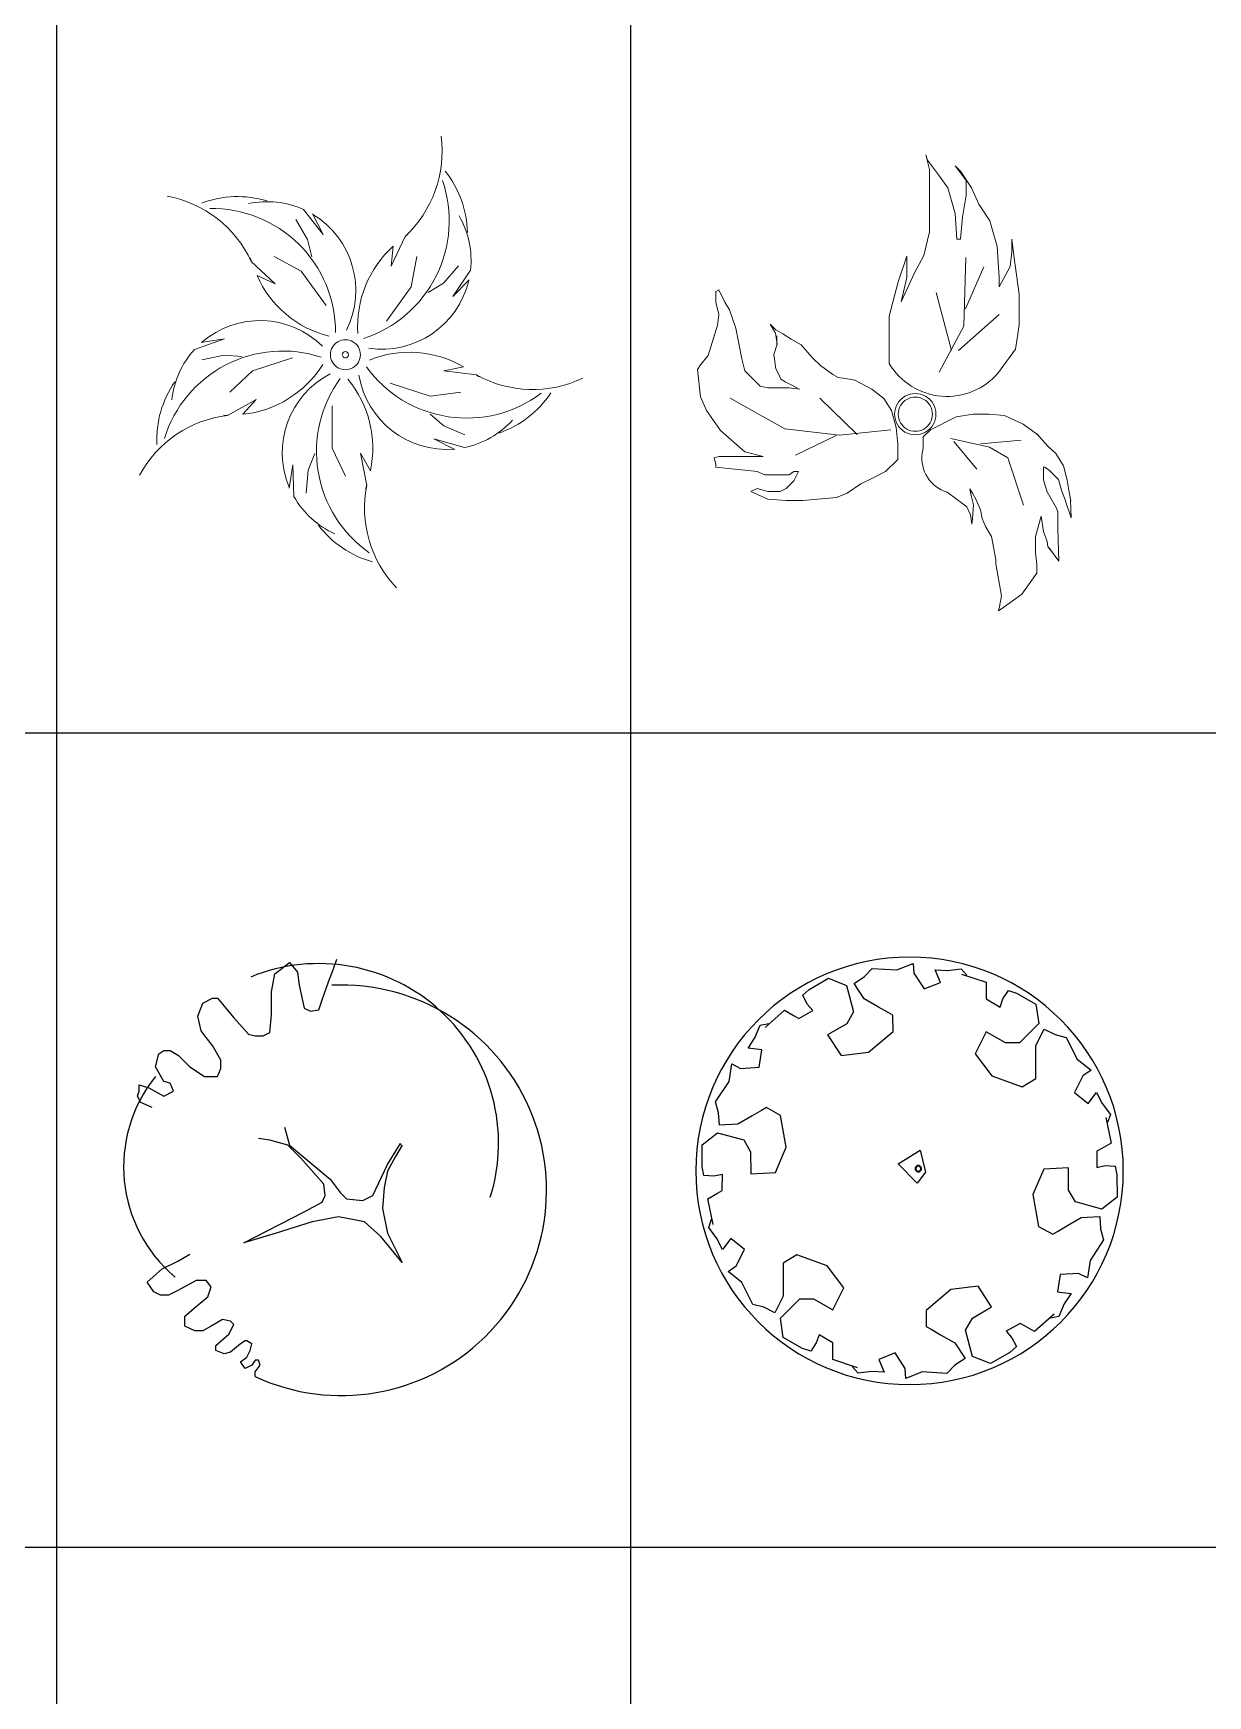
# Model space of a CAD drawing. Header units: inches. Extents: x 7658 to 73799, y 48 to 40262.
# Drawn here: x 28071 to 32246, y 19400 to 25311 of the extents above; entities that cross this region are included whole.
import ezdxf

# ---------------------------------------------------------------- set-up
doc = ezdxf.new("R2010")
doc.units = ezdxf.units.IN
doc.layers.add('www.cad-blocks.net', color=7, linetype='Continuous')

# ---------------------------------------------------------------- blocks, each defined once
blk = doc.blocks.new('A$C516926BB')
for p, q in [((16.7665, 38.5194), (16.7665, 0)), ((18.8071, 38.5194), (18.8071, 0)), ((0, 22.1292), (62.4121, 22.1292)), ((0, 19.2339), (62.4121, 19.2339))]:
    blk.add_line(p, q)
blk = doc.blocks.new('A$C589E4392')
for p, q in [((0.5367, 1.4995), (0.589, 1.5401)), ((0.589, 1.5401), (0.618, 1.5053)), ((0.7457, 1.5169), (0.7573, 1.5517)), ((0.5251, 1.4357), (0.5367, 1.4995)), ((0.618, 1.5053), (0.6238, 1.4589)), ((0.7283, 1.4705), (0.7457, 1.5169)), ((0.5251, 1.3545), (0.5251, 1.4357)), ((0.6238, 1.4589), (0.6412, 1.3777)), ((0.7051, 1.4067), (0.7283, 1.4705)), ((0.2639, 1.3487), (0.2813, 1.3951)), ((0.2813, 1.3951), (0.3161, 1.4125)), ((0.3161, 1.4125), (0.3335, 1.4125)), ((0.3335, 1.4125), (0.3626, 1.3777)), ((0.3626, 1.3777), (0.3916, 1.343)), ((0.6412, 1.3777), (0.6644, 1.3661)), ((0.6644, 1.3661), (0.6935, 1.3719)), ((0.6935, 1.3719), (0.7051, 1.4067)), ((0.2755, 1.2966), (0.2639, 1.3487)), ((0.3916, 1.343), (0.4438, 1.285)), ((0.5193, 1.2908), (0.5251, 1.3545)), ((0.2929, 1.2734), (0.2755, 1.2966)), ((0.3161, 1.2444), (0.2929, 1.2734)), ((0.3451, 1.1922), (0.3161, 1.2444)), ((0.4438, 1.285), (0.4671, 1.2792)), ((0.4671, 1.2792), (0.4961, 1.2792)), ((0.4961, 1.2792), (0.5193, 1.2908)), ((0.1129, 1.169), (0.1245, 1.2154)), ((0.1245, 1.2154), (0.142, 1.227)), ((0.142, 1.227), (0.1652, 1.227)), ((0.1652, 1.227), (0.1942, 1.2096)), ((0.1942, 1.2096), (0.2348, 1.169)), ((0.3451, 1.1632), (0.3451, 1.1922)), ((0.142, 1.1168), (0.1129, 1.169)), ((0.2348, 1.169), (0.2871, 1.1342)), ((0.2871, 1.1342), (0.3335, 1.1342)), ((0.3335, 1.1342), (0.3451, 1.1632)), ((0.0491, 1.0646), (0.0549, 1.082)), ((0.0607, 1.0414), (0.0491, 1.0646)), ((0.0549, 1.082), (0.0549, 1.1052)), ((0.0549, 1.1052), (0.0897, 1.0936)), ((0.0897, 1.0936), (0.142, 1.0646)), ((0.1652, 1.111), (0.142, 1.1168)), ((0.142, 1.0646), (0.1768, 1.082)), ((0.1768, 1.082), (0.1652, 1.111)), ((0.1013, 1.024), (0.0607, 1.0414)), ((0.5716, 0.9545), (0.589, 0.8907)), ((0.5193, 0.9081), (0.4787, 0.9139)), ((0.5832, 0.8907), (0.5193, 0.9081)), ((0.6296, 0.8443), (0.5832, 0.8907)), ((0.589, 0.8907), (0.7341, 0.7689)), ((0.9373, 0.8211), (0.9837, 0.8965)), ((0.9895, 0.8907), (0.9663, 0.8501)), ((0.9837, 0.8965), (0.9837, 0.8907)), ((0.7109, 0.7515), (0.6296, 0.8443)), ((0.9663, 0.8501), (0.9373, 0.7979)), ((0.7341, 0.7689), (0.7689, 0.7225)), ((0.885, 0.7109), (0.9373, 0.8211)), ((0.9373, 0.7979), (0.9257, 0.7399)), ((0.7051, 0.6877), (0.7167, 0.7109)), ((0.7167, 0.7109), (0.7109, 0.7515)), ((0.7689, 0.7225), (0.7922, 0.6993)), ((0.8502, 0.6935), (0.885, 0.7109)), ((0.9257, 0.7399), (0.9199, 0.6646)), ((0.4264, 0.5428), (0.6412, 0.653)), ((0.6412, 0.653), (0.7051, 0.6877)), ((0.7922, 0.6993), (0.8502, 0.6935)), ((0.9199, 0.6646), (0.9373, 0.5776)), ((0.6702, 0.6182), (0.5425, 0.5776)), ((0.7631, 0.6356), (0.6702, 0.6182)), ((0.856, 0.6182), (0.7631, 0.6356)), ((0.9141, 0.566), (0.856, 0.6182)), ((0.5425, 0.5776), (0.4264, 0.5428)), ((0.9895, 0.4732), (0.9141, 0.566)), ((0.9373, 0.5776), (0.9895, 0.4732)), ((0.1362, 0.45), (0.1942, 0.479)), ((0.1942, 0.479), (0.2348, 0.5022)), ((0.0839, 0.4036), (0.1362, 0.45)), ((0.1071, 0.3688), (0.0839, 0.4036)), ((0.1303, 0.3572), (0.1071, 0.3688)), ((0.1594, 0.3572), (0.1303, 0.3572)), ((0.1942, 0.3746), (0.1594, 0.3572)), ((0.2581, 0.4094), (0.1942, 0.3746)), ((0.2929, 0.4094), (0.2581, 0.4094)), ((0.3103, 0.3862), (0.2929, 0.4094)), ((0.2987, 0.3515), (0.3103, 0.3862)), ((0.2174, 0.2819), (0.2581, 0.3167)), ((0.2581, 0.3167), (0.2987, 0.3515)), ((0.2174, 0.2471), (0.2174, 0.2819)), ((0.2523, 0.2297), (0.2174, 0.2471)), ((0.3103, 0.2471), (0.2813, 0.2297)), ((0.3509, 0.2703), (0.3103, 0.2471)), ((0.38, 0.2645), (0.3509, 0.2703)), ((0.3742, 0.2181), (0.3916, 0.2529)), ((0.3916, 0.2529), (0.38, 0.2645)), ((0.2813, 0.2297), (0.2523, 0.2297)), ((0.3277, 0.1775), (0.3742, 0.2181)), ((0.3277, 0.1601), (0.3277, 0.1775)), ((0.4148, 0.1833), (0.38, 0.1543)), ((0.4322, 0.1949), (0.4148, 0.1833)), ((0.438, 0.1949), (0.4322, 0.1949)), ((0.4554, 0.1833), (0.438, 0.1949)), ((0.4496, 0.1601), (0.4554, 0.1833)), ((0.3568, 0.1485), (0.3277, 0.1601)), ((0.38, 0.1543), (0.3568, 0.1485)), ((0.4148, 0.1195), (0.438, 0.1369)), ((0.4322, 0.0963), (0.4148, 0.1195)), ((0.438, 0.1369), (0.4496, 0.1601)), ((0.4671, 0.1253), (0.4554, 0.1079)), ((0.4787, 0.1253), (0.4671, 0.1253)), ((0.4845, 0.1079), (0.4787, 0.1253)), ((0.4554, 0.1079), (0.4322, 0.0963)), ((0.4671, 0.0847), (0.4845, 0.1079)), ((0.4671, 0.0673), (0.4671, 0.0847))]:
    blk.add_line(p, q)
for centre, major_axis, start_param, end_param in [((0.6941, 0.8973), (0.6385, 0), -0.305732, 1.959874), ((0.7733, 0.7298), (-0.7298, 0), 1.137822, 4.758134), ((0.5116, 0.8132), (-0.5119, 0), -0.677922, 0.872664)]:
    blk.add_ellipse(centre, major_axis=major_axis, ratio=1, start_param=start_param, end_param=end_param)
blk = doc.blocks.new('A$C3AD16B09')
for p, q in [((0.5981, 1.4505), (0.6262, 1.4795)), ((0.6262, 1.4795), (0.7135, 1.4743)), ((0.7135, 1.4743), (0.7719, 1.4973)), ((0.7719, 1.4973), (0.7742, 1.4621)), ((0.8932, 1.4725), (0.9418, 1.4785)), ((0.9418, 1.4785), (0.9623, 1.4552)), ((0.4024, 1.405), (0.4705, 1.4449)), ((0.4705, 1.4449), (0.5347, 1.4191)), ((0.5347, 1.4191), (0.5598, 1.3254)), ((0.5615, 1.4264), (0.5981, 1.4505)), ((0.5977, 1.3715), (0.5615, 1.4264)), ((0.7742, 1.4621), (0.8103, 1.4072)), ((0.8103, 1.4072), (0.8687, 1.43)), ((0.8495, 1.475), (0.8932, 1.4725)), ((0.8687, 1.43), (0.8495, 1.475)), ((0.9434, 1.4595), (1.0315, 1.4302)), ((1.0315, 1.4302), (1.0315, 1.3911)), ((0.3792, 1.3844), (0.4024, 1.405)), ((0.3947, 1.3527), (0.3792, 1.3844)), ((0.6485, 1.3421), (0.5977, 1.3715)), ((1.0315, 1.3911), (1.0315, 1.3715)), ((1.0315, 1.3715), (1.0806, 1.3422)), ((1.0806, 1.3422), (1.0904, 1.3715)), ((1.0904, 1.3715), (1.1101, 1.4008)), ((1.1101, 1.4008), (1.1395, 1.3911)), ((1.1395, 1.3911), (1.2081, 1.352)), ((0.245, 1.2694), (0.3145, 1.3311)), ((0.3145, 1.3311), (0.3484, 1.3115)), ((0.3484, 1.3115), (0.3653, 1.3017)), ((0.3653, 1.3017), (0.4153, 1.3296)), ((0.4153, 1.3296), (0.3947, 1.3527)), ((0.5598, 1.3254), (0.5353, 1.283)), ((0.6824, 1.3226), (0.6485, 1.3421)), ((0.6993, 1.3128), (0.6824, 1.3226)), ((0.7002, 1.2556), (0.6993, 1.3128)), ((1.2081, 1.352), (1.2179, 1.2835)), ((0.2087, 1.2325), (0.2279, 1.2775)), ((0.2279, 1.2775), (0.2583, 1.2836)), ((0.5353, 1.283), (0.467, 1.243)), ((0.467, 1.243), (0.5152, 1.17)), ((0.6124, 1.1818), (0.7002, 1.2556)), ((1.0315, 1.2541), (0.9923, 1.1759)), ((1.1003, 1.215), (1.0315, 1.2541)), ((1.2179, 1.2835), (1.1493, 1.215)), ((1.2081, 1.2052), (1.2376, 1.2639)), ((1.2376, 1.2639), (1.2767, 1.2444)), ((1.2767, 1.2444), (1.3159, 1.2345)), ((0.1847, 1.1959), (0.2087, 1.2325)), ((0.2333, 1.1899), (0.1847, 1.1959)), ((0.2239, 1.128), (0.2333, 1.1899)), ((1.1493, 1.215), (1.1003, 1.215)), ((1.2081, 1.1465), (1.2081, 1.2052)), ((1.3159, 1.2345), (1.3551, 1.1563)), ((0.1173, 1.0777), (0.1266, 1.1398)), ((0.1266, 1.1398), (0.1582, 1.1241)), ((0.1582, 1.1241), (0.2239, 1.128)), ((0.5152, 1.17), (0.6124, 1.1818)), ((0.9923, 1.1759), (1.0512, 1.0976)), ((1.2081, 1.1074), (1.2081, 1.1465)), ((1.3551, 1.1563), (1.4042, 1.1172)), ((0.0691, 1.0047), (0.1173, 1.0777)), ((1.0512, 1.0976), (1.159, 1.0584)), ((1.159, 1.0584), (1.2081, 1.0878)), ((1.2081, 1.0878), (1.2081, 1.1074)), ((1.3748, 1.0976), (1.3454, 1.0389)), ((1.4042, 1.1172), (1.3748, 1.0976)), ((1.3454, 1.0389), (1.3943, 0.9997)), ((1.3943, 0.9997), (1.4237, 1.0389)), ((1.4237, 1.0389), (1.4434, 0.9997)), ((0.0802, 0.9658), (0.0691, 1.0047)), ((0.0828, 0.9221), (0.0802, 0.9658)), ((0.1993, 0.9553), (0.1485, 0.926)), ((0.2331, 0.9749), (0.1993, 0.9553)), ((0.2501, 0.9847), (0.2331, 0.9749)), ((0.3001, 0.9568), (0.2501, 0.9847)), ((0.32, 0.8439), (0.3001, 0.9568)), ((1.4434, 0.9997), (1.4728, 0.9606)), ((1.4572, 0.9498), (1.4759, 0.8588)), ((1.4728, 0.9606), (1.4629, 0.9312)), ((0.0213, 0.8526), (0.0757, 0.8953)), ((0.0757, 0.8953), (0.1694, 0.8701)), ((0.1485, 0.926), (0.0828, 0.9221)), ((0.0217, 0.7736), (0.0213, 0.8526)), ((0.1694, 0.8701), (0.1938, 0.8277)), ((0.1938, 0.8277), (0.1944, 0.7486)), ((0.2817, 0.7538), (0.32, 0.8439)), ((0.7179, 0.7845), (0.7962, 0.8334)), ((0.7962, 0.8334), (0.8159, 0.7552)), ((1.4251, 0.8295), (1.4242, 0.7723)), ((1.442, 0.8393), (1.4251, 0.8295)), ((1.4759, 0.8588), (1.442, 0.8393)), ((0.028, 0.7432), (0.0217, 0.7736)), ((0.7865, 0.716), (0.7179, 0.7845)), ((1.3234, 0.7708), (1.236, 0.7656)), ((1.3239, 0.6916), (1.3234, 0.7708)), ((1.4242, 0.7723), (1.4545, 0.7785)), ((1.4545, 0.7785), (1.4897, 0.7761)), ((1.4897, 0.7761), (1.496, 0.7458)), ((0.0632, 0.7408), (0.028, 0.7432)), ((0.0935, 0.7471), (0.0632, 0.7408)), ((0.0927, 0.6899), (0.0935, 0.7471)), ((0.1944, 0.7486), (0.2817, 0.7538)), ((0.8159, 0.7552), (0.7865, 0.716)), ((1.236, 0.7656), (1.1977, 0.6755)), ((1.496, 0.7458), (1.4965, 0.6668)), ((0.0418, 0.6605), (0.0757, 0.6801)), ((0.0605, 0.5696), (0.0418, 0.6605)), ((0.0757, 0.6801), (0.0927, 0.6899)), ((1.1977, 0.6755), (1.2177, 0.5625)), ((1.3484, 0.6493), (1.3239, 0.6916)), ((1.4965, 0.6668), (1.442, 0.6241)), ((1.3185, 0.564), (1.3693, 0.5934)), ((1.442, 0.6241), (1.3484, 0.6493)), ((1.3693, 0.5934), (1.4349, 0.5973)), ((1.4349, 0.5973), (1.4376, 0.5535)), ((0.0449, 0.5587), (0.0548, 0.5881)), ((0.0743, 0.5196), (0.0449, 0.5587)), ((1.2177, 0.5625), (1.2677, 0.5347)), ((1.2677, 0.5347), (1.2846, 0.5445)), ((1.2846, 0.5445), (1.3185, 0.564)), ((1.4376, 0.5535), (1.4486, 0.5147)), ((0.094, 0.4805), (0.0743, 0.5196)), ((0.1235, 0.5196), (0.094, 0.4805)), ((0.1724, 0.4805), (0.1235, 0.5196)), ((0.143, 0.4217), (0.1724, 0.4805)), ((1.4486, 0.5147), (1.4005, 0.4416)), ((0.1135, 0.4022), (0.143, 0.4217)), ((0.3587, 0.4609), (0.3096, 0.4316)), ((0.3096, 0.4316), (0.3096, 0.412)), ((0.4665, 0.4217), (0.3587, 0.4609)), ((0.5254, 0.3435), (0.4665, 0.4217)), ((1.4005, 0.4416), (1.3912, 0.3795)), ((0.1626, 0.3631), (0.1135, 0.4022)), ((0.2018, 0.2848), (0.1626, 0.3631)), ((0.3096, 0.412), (0.3096, 0.3729)), ((0.3096, 0.3729), (0.3096, 0.3142)), ((1.2939, 0.3914), (1.2845, 0.3294)), ((1.3595, 0.3952), (1.2939, 0.3914)), ((1.3912, 0.3795), (1.3595, 0.3952)), ((0.3096, 0.3142), (0.2802, 0.2554)), ((0.2999, 0.2359), (0.3685, 0.3044)), ((0.3685, 0.3044), (0.4174, 0.3044)), ((0.4174, 0.3044), (0.4862, 0.2653)), ((0.4862, 0.2653), (0.5254, 0.3435)), ((0.9054, 0.3375), (0.8175, 0.2638)), ((1.0026, 0.3494), (0.9054, 0.3375)), ((1.0507, 0.2764), (1.0026, 0.3494)), ((1.2845, 0.3294), (1.3331, 0.3235)), ((1.3331, 0.3235), (1.309, 0.2869)), ((0.241, 0.275), (0.2018, 0.2848)), ((0.2802, 0.2554), (0.241, 0.275)), ((0.8175, 0.2638), (0.8184, 0.2066)), ((0.9825, 0.2363), (1.0507, 0.2764)), ((1.2727, 0.25), (1.2033, 0.1883)), ((1.2899, 0.2418), (1.2595, 0.2357)), ((1.309, 0.2869), (1.2899, 0.2418)), ((0.3096, 0.1674), (0.2999, 0.2359)), ((0.8184, 0.2066), (0.8353, 0.1968)), ((0.8353, 0.1968), (0.8692, 0.1772)), ((0.958, 0.1939), (0.9825, 0.2363)), ((0.983, 0.1003), (0.958, 0.1939)), ((1.1524, 0.2176), (1.1024, 0.1898)), ((1.1024, 0.1898), (1.123, 0.1666)), ((1.1694, 0.2078), (1.1524, 0.2176)), ((1.2033, 0.1883), (1.1694, 0.2078)), ((0.3782, 0.1283), (0.3096, 0.1674)), ((0.4077, 0.1185), (0.3782, 0.1283)), ((0.4274, 0.1478), (0.4077, 0.1185)), ((0.4371, 0.1772), (0.4274, 0.1478)), ((0.4862, 0.1478), (0.4371, 0.1772)), ((0.4862, 0.1283), (0.4862, 0.1478)), ((0.4862, 0.0891), (0.4862, 0.1283)), ((0.8692, 0.1772), (0.92, 0.1479)), ((0.92, 0.1479), (0.9562, 0.093)), ((1.1385, 0.135), (1.1154, 0.1143)), ((1.123, 0.1666), (1.1385, 0.135)), ((0.5743, 0.0598), (0.4862, 0.0891)), ((0.5759, 0.0409), (0.5554, 0.0642)), ((0.7074, 0.1122), (0.6491, 0.0894)), ((0.6491, 0.0894), (0.6682, 0.0443)), ((0.7436, 0.0573), (0.7074, 0.1122)), ((0.9197, 0.0689), (0.8916, 0.0398)), ((0.9562, 0.093), (0.9197, 0.0689)), ((1.0472, 0.0745), (0.983, 0.1003)), ((1.1154, 0.1143), (1.0472, 0.0745)), ((0.6245, 0.0468), (0.5759, 0.0409)), ((0.6682, 0.0443), (0.6245, 0.0468)), ((0.7458, 0.022), (0.7436, 0.0573)), ((0.8042, 0.045), (0.7458, 0.022)), ((0.8916, 0.0398), (0.8042, 0.045))]:
    blk.add_line(p, q)
for centre, major_axis, start_param, end_param in [((0.7589, 0.7597), (-0.7599, 0), 3.141594, 9.424779), ((0.7902, 0.7676), (0.00793, 0.00793), 5.497787, 8.63938), ((0.7902, 0.7676), (-0.00635, 0.00635), 3.926991, 7.068583), ((0.7902, 0.7676), (0.00793, 0.00793), 2.356194, 5.497787), ((0.7902, 0.7676), (0.00635, 0.00635), 2.356194, 5.497787)]:
    blk.add_ellipse(centre, major_axis=major_axis, ratio=1, start_param=start_param, end_param=end_param)
blk = doc.blocks.new('A$C38FE2E76')
at = {"color": 0, "lineweight": 0}
for p, q in [((0.5974, 1.2386), (0.5563, 1.3088)), ((0.5835, 1.3444), (0.6529, 1.2555)), ((0.6529, 1.2555), (0.6151, 1.3297)), ((0.8949, 1.1436), (0.9442, 1.2493)), ((0.6128, 1.1768), (0.5974, 1.2386)), ((0.9023, 1.2145), (0.8949, 1.1436)), ((0.4827, 1.0809), (0.3974, 1.1604)), ((0.5747, 1.1252), (0.4782, 1.1778)), ((0.6632, 1.004), (0.5747, 1.1252)), ((0.9654, 1.0698), (0.9857, 1.1779)), ((1.0803, 1.0834), (1.1344, 1.1441)), ((1.1766, 1.1292), (1.1135, 1.0358)), ((0.4177, 1.1099), (0.4827, 1.0809)), ((0.8775, 0.9483), (0.9654, 1.0698)), ((1.0262, 1.0496), (1.0803, 1.0834)), ((1.1135, 1.0358), (1.1724, 1.0946)), ((0.1956, 0.8468), (0.3016, 0.8853)), ((0.3016, 0.8853), (0.2193, 0.8723)), ((0.3004, 0.8273), (0.221, 0.8099)), ((0.364, 0.8228), (0.3004, 0.8273)), ((0.4013, 0.7707), (0.3214, 0.6952)), ((0.5439, 0.8174), (0.4013, 0.7707)), ((1.1516, 0.7859), (1.0819, 0.771)), ((1.0819, 0.771), (1.1977, 0.7568)), ((0.8907, 0.7272), (1.0335, 0.6812)), ((0.415, 0.6695), (0.313, 0.613)), ((0.3674, 0.6166), (0.415, 0.6695)), ((1.0335, 0.6812), (1.1426, 0.6953)), ((0.6845, 0.6463), (0.6849, 0.4963)), ((1.033, 0.617), (1.0819, 0.5761)), ((1.0819, 0.5761), (1.1564, 0.5434)), ((0.6238, 0.4769), (0.5999, 0.4178)), ((0.6849, 0.4963), (0.732, 0.3969)), ((0.7853, 0.478), (0.8076, 0.3635)), ((0.821, 0.4163), (0.7853, 0.478)), ((1.1552, 0.4986), (1.0469, 0.5298)), ((1.0469, 0.5298), (1.1211, 0.492)), ((0.5451, 0.4368), (0.532, 0.3545)), ((0.5489, 0.3241), (0.5451, 0.4368)), ((0.5999, 0.4178), (0.5919, 0.3368))]:
    blk.add_line(p, q, dxfattribs=at)
for centre, major_axis, start_param, end_param in [((0.6629, 1.5515), (0.2919, 0.2919), 4.676525, 5.629309), ((0.8008, 1.2539), (-0.2583, 0.2583), 3.950512, 4.597622), ((0.6615, 1.3048), (-0.3109, 0.3109), 2.667465, 4.258617), ((0.0231, 0.9863), (-0.2919, 0.2919), 4.362365, 5.315149), ((0.3488, 1.0255), (-0.2583, 0.2583), -1.076036, -0.428926), ((0.453, 1.0566), (0.2235, 0.2235), 0.359613, 0.992531), ((0.2573, 0.9087), (0.3109, 0.3109), 5.494899, 7.086051), ((0.453, 1.0566), (-0.2235, 0.2235), 3.464091, 4.954439), ((0.8626, 1.1644), (-0.2235, 0.2235), 3.815365, 4.448282), ((1.1728, 0.9433), (0.2701, 0.2701), 1.394027, 1.42708), ((1.1575, 0.9301), (-0.2701, 0.2701), -0.053952, 0.854767), ((0.7592, 1.2834), (0.2701, 0.2701), 2.650664, 2.683717), ((0.7669, 1.2647), (0.2701, 0.2701), 2.773481, 3.682201), ((0.8626, 1.1644), (-0.2235, 0.2235), 2.207454, 3.697803), ((0.4289, 0.6338), (-0.2235, 0.2235), -1.562458, -0.072108), ((0.5091, 0.402), (-0.3109, 0.3109), -1.102446, 0.488706), ((0.4289, 0.6338), (-0.2235, 0.2235), 0.045454, 0.678371), ((0.732, 0.8286), (0.0378, 0.0378), 5.497787, 8.63938), ((0.732, 0.8286), (0.0378, 0.0378), 2.356194, 5.497787), ((0.732, 0.8286), (-0.00794, 0.00794), 3.926991, 7.068583), ((0.732, 0.8286), (-0.00794, 0.00794), 0.785398, 3.926991), ((0.96, 0.4553), (0.2701, 0.2701), 0.260207, 1.168927), ((0.328, 0.9966), (-0.2701, 0.2701), 2.459322, 3.368042), ((1.163, 1.0428), (-0.3109, 0.3109), 1.410828, 3.001981), ((0.4264, 0.525), (0.2583, 0.2583), 1.751397, 2.398508), ((0.8236, 0.4802), (0.2235, 0.2235), 1.264976, 2.755325), ((1.0689, 0.4849), (-0.3109, 0.3109), 0.154191, 1.745343), ((0.4474, 0.4964), (-0.2701, 0.2701), 3.715959, 4.624678), ((1.0917, 0.8081), (-0.2235, 0.2235), 0.950817, 2.441166), ((1.3982, 1.1177), (0.2919, 0.2919), 3.419888, 4.372672), ((0.9773, 0.4448), (0.2701, 0.2701), 0.13739, 0.170443), ((1.1577, 0.8946), (0.2583, 0.2583), 4.264673, 4.911782), ((0.3629, 0.2032), (-0.2919, 0.2919), -0.664183, 0.288601), ((0.3079, 0.995), (-0.2701, 0.2701), 2.336505, 2.369558), ((1.0917, 0.8081), (0.2235, 0.2235), 4.129524, 4.762442), ((1.2128, 0.2844), (-0.2919, 0.2919), 0.592454, 1.545238), ((0.4427, 0.4767), (-0.2701, 0.2701), 3.593142, 3.626195), ((0.8236, 0.4802), (-0.2235, 0.2235), 1.302091, 1.935008), ((0.9263, 0.4441), (-0.2583, 0.2583), 1.437238, 2.084348)]:
    blk.add_ellipse(centre, major_axis=major_axis, ratio=1, start_param=start_param, end_param=end_param, dxfattribs=at)
blk = doc.blocks.new('A$C50457BFA')
at = {"color": 0, "lineweight": 0}
for p, q in [((0.8116, 1.6213), (0.8181, 1.6018)), ((0.8247, 1.5692), (0.8116, 1.6213)), ((0.8181, 1.6018), (0.8573, 1.5497)), ((0.8247, 1.478), (0.8247, 1.5692)), ((0.8573, 1.5497), (0.8899, 1.5041)), ((0.955, 1.5301), (0.9159, 1.5822)), ((0.9159, 1.5822), (0.9355, 1.5627)), ((0.9355, 1.5627), (0.9746, 1.5041)), ((0.8247, 1.4129), (0.8247, 1.478)), ((0.8899, 1.5041), (0.9159, 1.4129)), ((0.942, 1.3998), (0.955, 1.478)), ((0.955, 1.478), (0.955, 1.5301)), ((0.955, 1.5301), (0.955, 1.5301)), ((0.9746, 1.5041), (1.0007, 1.4454)), ((1.0007, 1.4454), (1.0398, 1.3868)), ((0.8247, 1.3477), (0.8247, 1.4129)), ((0.9159, 1.4129), (0.9225, 1.3217)), ((0.9355, 1.3217), (0.942, 1.3998)), ((1.0398, 1.3868), (1.0659, 1.2956)), ((0.8051, 1.263), (0.8247, 1.3477)), ((0.9225, 1.3217), (0.9355, 1.3217)), ((1.118, 1.2761), (1.118, 1.3217)), ((1.118, 1.3217), (1.1245, 1.263)), ((0.7137, 1.1699), (0.7441, 1.2611)), ((0.7441, 1.2611), (0.7441, 1.1851)), ((0.7725, 1.2044), (0.8051, 1.263)), ((0.9465, 1.0126), (0.9542, 1.2563)), ((1.0659, 1.2956), (1.0724, 1.1849)), ((1.1115, 1.224), (1.118, 1.2761)), ((1.1245, 1.263), (1.1441, 1.1262)), ((0.7238, 1.099), (0.7725, 1.2044)), ((0.7441, 1.1851), (0.7238, 1.099)), ((0.9523, 1.0743), (1.0185, 1.2232)), ((1.0724, 1.1523), (1.1115, 1.224)), ((1.0724, 1.1849), (1.0724, 1.1523)), ((0.0652, 1.1355), (0.0761, 1.1409)), ((0.0652, 1.0975), (0.0652, 1.1355)), ((0.0761, 1.1409), (0.0978, 1.0975)), ((0.6812, 1.0483), (0.7137, 1.1699)), ((0.9026, 0.9254), (0.8488, 1.1322)), ((1.0724, 1.1523), (1.0724, 1.1523)), ((1.1441, 1.1262), (1.1441, 1.0937)), ((0.0761, 1.054), (0.0652, 1.0975)), ((0.0978, 1.0975), (0.1141, 1.0703)), ((0.1141, 1.0703), (0.1358, 1.0052)), ((1.1441, 1.0937), (1.1441, 1.0155)), ((0.038, 0.9075), (0.0706, 1.016)), ((0.0706, 1.016), (0.0761, 1.054)), ((0.1358, 1.0052), (0.1575, 0.8966)), ((0.2773, 0.9867), (0.258, 1.0193)), ((0.258, 1.0193), (0.2787, 0.9986)), ((0.6812, 1.0483), (0.6813, 0.88)), ((0.8589, 0.8489), (0.9465, 1.0126)), ((0.9274, 0.9254), (1.0723, 1.0536)), ((1.1441, 1.0155), (1.1311, 0.9308)), ((0.2713, 0.9113), (0.2832, 0.9483)), ((0.2832, 0.9483), (0.2773, 0.9867)), ((0.2787, 0.9986), (0.3039, 0.9852)), ((0.2825, 0.9455), (0.2825, 0.978)), ((0.3039, 0.9852), (0.3335, 0.966)), ((0.3335, 0.966), (0.369, 0.9453)), ((0.0109, 0.8749), (0.038, 0.9075)), ((0.1575, 0.8966), (0.1684, 0.8532)), ((0.2787, 0.861), (0.2713, 0.9113)), ((0.369, 0.9453), (0.4075, 0.901)), ((0.4075, 0.901), (0.4385, 0.8714)), ((1.1311, 0.9308), (1.0703, 0.8476)), ((0, 0.8586), (0.0109, 0.8749)), ((0.0109, 0.7609), (0, 0.8586)), ((0.1684, 0.8532), (0.2227, 0.7989)), ((0.2891, 0.8403), (0.2787, 0.861)), ((0.2965, 0.8241), (0.2891, 0.8403)), ((0.4385, 0.8714), (0.4504, 0.8625)), ((0.4504, 0.8625), (0.4815, 0.8403)), ((0.4815, 0.8403), (0.5007, 0.83)), ((0.5007, 0.83), (0.5258, 0.8256)), ((0.2227, 0.7989), (0.2499, 0.7935)), ((0.2499, 0.7935), (0.2988, 0.7935)), ((0.3113, 0.8137), (0.2965, 0.8241)), ((0.2988, 0.7935), (0.326, 0.7935)), ((0.3305, 0.8049), (0.3113, 0.8137)), ((0.326, 0.7935), (0.364, 0.788)), ((0.3557, 0.7915), (0.3305, 0.8049)), ((0.5258, 0.8256), (0.5584, 0.8196)), ((0.5596, 0.8206), (0.6193, 0.788)), ((0.6193, 0.788), (0.6628, 0.7555)), ((0.0326, 0.712), (0.0109, 0.7609)), ((0.0815, 0.6415), (0.0326, 0.712)), ((0.3102, 0.6471), (0.116, 0.7557)), ((0.5673, 0.6275), (0.4348, 0.7557)), ((0.6628, 0.7555), (0.6899, 0.712)), ((0.6899, 0.712), (0.7062, 0.6523)), ((0.7062, 0.6523), (0.7117, 0.5926)), ((0.9195, 0.6895), (0.8282, 0.6439)), ((0.9804, 0.6996), (0.9195, 0.6895)), ((1.0361, 0.6996), (0.9804, 0.6996)), ((1.0919, 0.6945), (1.0361, 0.6996)), ((1.1578, 0.6641), (1.0919, 0.6945)), ((1.2136, 0.6236), (1.1578, 0.6641)), ((0.1684, 0.5655), (0.0815, 0.6415)), ((0.5045, 0.6242), (0.3102, 0.6471)), ((0.4928, 0.6234), (0.3479, 0.5531)), ((0.6873, 0.6441), (0.5045, 0.6242)), ((0.7117, 0.5926), (0.7117, 0.5383)), ((0.8282, 0.6439), (0.8029, 0.6185)), ((0.8029, 0.6185), (0.8029, 0.578)), ((0.9008, 0.6128), (1.038, 0.5823)), ((0.9109, 0.6027), (0.9937, 0.5034)), ((1.0061, 0.5944), (1.151, 0.6068)), ((1.2068, 0.6288), (1.2453, 0.5852)), ((0.0598, 0.5438), (0.0761, 0.5492)), ((0.0652, 0.5221), (0.0598, 0.5438)), ((0.0761, 0.5492), (0.1195, 0.5492)), ((0.1195, 0.5492), (0.1521, 0.5492)), ((0.1521, 0.5492), (0.1847, 0.5492)), ((0.2336, 0.5492), (0.1684, 0.5655)), ((0.1847, 0.5492), (0.2227, 0.5492)), ((0.2227, 0.5492), (0.2336, 0.5492)), ((0.7117, 0.5383), (0.6682, 0.4949)), ((0.8029, 0.578), (0.7991, 0.5608)), ((1.038, 0.5823), (1.1028, 0.5443)), ((1.1028, 0.5443), (1.1593, 0.3752)), ((1.2453, 0.5852), (1.2736, 0.5595)), ((1.2736, 0.5595), (1.3018, 0.5159)), ((0.0652, 0.5112), (0.0652, 0.5221)), ((0.1087, 0.5058), (0.0652, 0.5112)), ((0.1684, 0.5003), (0.1087, 0.5058)), ((0.2119, 0.4949), (0.1684, 0.5003)), ((0.239, 0.4841), (0.2119, 0.4949)), ((0.2879, 0.4841), (0.239, 0.4841)), ((0.326, 0.4841), (0.2879, 0.4841)), ((0.3423, 0.4949), (0.326, 0.4841)), ((0.3423, 0.4623), (0.3586, 0.4949)), ((0.3586, 0.4949), (0.3423, 0.4949)), ((0.6247, 0.4732), (0.5813, 0.4515)), ((0.6682, 0.4949), (0.6247, 0.4732)), ((1.235, 0.5108), (1.2299, 0.5108)), ((1.2299, 0.5108), (1.2299, 0.4646)), ((1.253, 0.4979), (1.235, 0.5108)), ((1.2838, 0.4671), (1.253, 0.4979)), ((1.3018, 0.5159), (1.3147, 0.4646)), ((0.1901, 0.4243), (0.2119, 0.4352)), ((0.2499, 0.3972), (0.1901, 0.4243)), ((0.2119, 0.4352), (0.2499, 0.4243)), ((0.2499, 0.4243), (0.2934, 0.4243)), ((0.2934, 0.4243), (0.3151, 0.4352)), ((0.3151, 0.4352), (0.3423, 0.4623)), ((0.5324, 0.4189), (0.4944, 0.4026)), ((0.5813, 0.4515), (0.5324, 0.4189)), ((0.8879, 0.4215), (0.9191, 0.3978)), ((0.973, 0.4107), (0.9679, 0.4338)), ((0.9679, 0.4338), (0.9679, 0.4338)), ((0.9679, 0.4338), (0.9782, 0.4184)), ((0.9782, 0.4184), (0.991, 0.3953)), ((1.2299, 0.4646), (1.2427, 0.4235)), ((1.2427, 0.4235), (1.2761, 0.3645)), ((1.2941, 0.4286), (1.2838, 0.4671)), ((1.3095, 0.3876), (1.2941, 0.4286)), ((1.3147, 0.4646), (1.3198, 0.4286)), ((1.3198, 0.4286), (1.3275, 0.3901)), ((0.3151, 0.3918), (0.2499, 0.3972)), ((0.3748, 0.3918), (0.3151, 0.3918)), ((0.4944, 0.4026), (0.3748, 0.3918)), ((0.9191, 0.3978), (0.9576, 0.3696)), ((0.9576, 0.3696), (0.9705, 0.3414)), ((0.9807, 0.3773), (0.973, 0.4107)), ((0.9782, 0.3285), (0.9807, 0.3773)), ((0.991, 0.3953), (1.0064, 0.3593)), ((1.0064, 0.3593), (1.0116, 0.3285)), ((1.2761, 0.3645), (1.2813, 0.3516)), ((1.3084, 0.3896), (1.3285, 0.3307)), ((1.3285, 0.3307), (1.3259, 0.3934)), ((0.9705, 0.3414), (0.9756, 0.308)), ((0.9756, 0.308), (0.9782, 0.3285)), ((1.0116, 0.3285), (1.0244, 0.3003)), ((1.0244, 0.3003), (1.045, 0.2644)), ((1.2222, 0.3362), (1.2016, 0.2644)), ((1.2299, 0.2823), (1.2222, 0.3362)), ((1.2813, 0.2977), (1.2807, 0.291)), ((1.2813, 0.3516), (1.2813, 0.2977)), ((1.045, 0.2644), (1.0604, 0.1822)), ((1.2016, 0.2644), (1.2016, 0.2079)), ((1.2016, 0.2644), (1.2016, 0.2644)), ((1.2427, 0.2464), (1.2299, 0.2823)), ((1.2453, 0.2284), (1.2427, 0.2464)), ((1.2807, 0.291), (1.2846, 0.1766)), ((1.0604, 0.1822), (1.0604, 0.1668)), ((1.2016, 0.2079), (1.2068, 0.1643)), ((1.2556, 0.2156), (1.2453, 0.2284)), ((1.2846, 0.1766), (1.2495, 0.2255)), ((1.0604, 0.1668), (1.0809, 0.0539)), ((1.2068, 0.1335), (1.1528, 0.059)), ((1.2068, 0.1643), (1.2068, 0.1335)), ((1.0732, 0.0154), (1.0706, 0)), ((1.0706, 0), (1.0886, 0.0128)), ((1.0809, 0.0539), (1.0732, 0.0154)), ((1.0886, 0.0128), (1.1528, 0.059))]:
    blk.add_line(p, q, dxfattribs=at)
for centre, major_axis, start_param, end_param in [((0.8873, 1.0015), (0.1691, 0.1691), 2.889186, 4.798634), ((0.7744, 0.6992), (0.0519, 0.0519), 5.497787, 8.63938), ((0.7744, 0.6992), (0.043, 0.043), 5.497787, 8.63938), ((0.7744, 0.6992), (0.0519, 0.0519), 2.356194, 5.497787), ((0.7744, 0.6992), (-0.043, 0.043), 0.785398, 3.926991), ((0.9249, 0.5431), (0.0898, 0.0898), 2.216101, 3.631359)]:
    blk.add_ellipse(centre, major_axis=major_axis, ratio=1, start_param=start_param, end_param=end_param, dxfattribs=at)

msp = doc.modelspace()

# ---------------------------------------------------------------- block references
at = {"xscale": 1000, "yscale": 1000, "zscale": 1000}
for name, p in [('A$C38FE2E76', (28448.3, 23339.7)), ('A$C50457BFA', (30431.9, 23257.6)), ('A$C589E4392', (28392.2, 20467.7)), ('A$C3AD16B09', (30427, 20506.8))]:
    msp.add_blockref(name, p, dxfattribs=at)
at = {"layer": 'www.cad-blocks.net', "color": 155, "true_color": 0x546d8e, "xscale": 1000, "yscale": 1000, "zscale": 1000}
msp.add_blockref('A$C516926BB', (11386.7, 694.4), dxfattribs=at)

doc.saveas('drawing.dxf')
